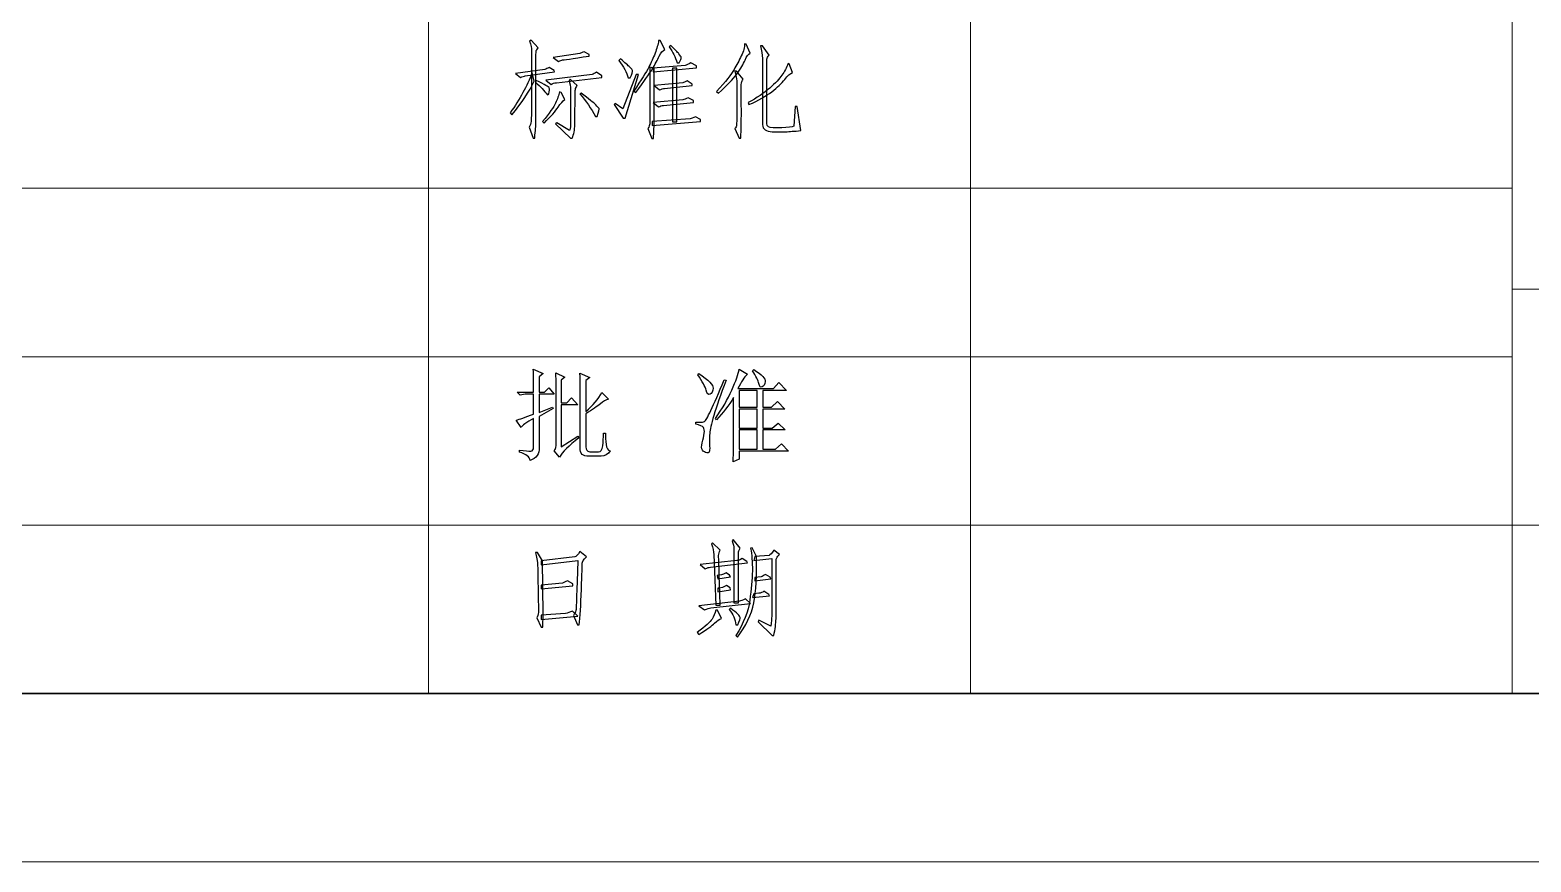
# Model space of a CAD drawing. Header units: millimetres. Extents: x 803 to 1266, y 444 to 714.
# Drawn here: x 845.01 to 885.06, y 446.8 to 468.99 of the extents above; entities that cross this region are included whole.
import ezdxf

# ---------------------------------------------------------------- set-up
doc = ezdxf.new("R2010")
doc.units = ezdxf.units.MM
doc.layers.add('layer 1', color=7, linetype='CONTINUOUS')

msp = doc.modelspace()

# ---------------------------------------------------------------- linework, layer by layer
at = {"layer": 'layer 1', "color": 1, "lineweight": 9}
for points in [[(884.562, 491.728), (884.562, 491.728), (884.562, 451.293), (884.562, 451.293)], [(855.645, 469.264), (855.645, 469.264), (855.645, 451.293), (855.645, 451.293)], [(870.103, 469.264), (870.103, 469.264), (870.103, 451.293), (870.103, 451.293)], [(855.645, 468.36), (855.645, 468.36), (855.645, 468.36), (855.645, 468.36)], [(884.562, 464.771), (884.562, 464.771), (826.729, 464.771), (826.729, 464.771)], [(884.562, 464.771), (884.562, 464.771), (884.562, 464.771), (884.562, 464.771)], [(942.394, 462.075), (942.394, 462.075), (884.562, 462.075), (884.562, 462.075)], [(884.562, 460.278), (884.562, 460.278), (826.729, 460.278), (826.729, 460.278)], [(884.562, 460.278), (884.562, 460.278), (884.562, 460.278), (884.562, 460.278)], [(942.394, 455.785), (942.394, 455.785), (826.729, 455.785), (826.729, 455.785)], [(802.632, 446.8), (802.632, 446.8), (1005.046, 446.8), (1005.046, 446.8)]]:
    msp.add_open_spline(points, degree=3, dxfattribs=at)
at = {"layer": 'layer 1', "color": 32, "lineweight": -3}
for points, knots in [([(858.383, 466.549), (858.39, 466.599), (858.393, 466.918), (858.393, 467.508), (858.393, 467.508), (858.393, 468.098), (858.393, 468.415), (858.393, 468.461), (858.393, 468.461), (858.393, 468.506), (858.376, 468.585), (858.341, 468.698), (858.341, 468.698), (858.341, 468.698), (858.383, 468.718), (858.383, 468.718), (858.383, 468.718), (858.383, 468.718), (858.573, 468.518), (858.573, 468.518), (858.573, 468.518), (858.537, 468.483), (858.518, 468.45), (858.515, 468.418), (858.515, 468.418), (858.511, 468.387), (858.509, 468.064), (858.509, 467.45), (858.509, 467.45), (858.509, 466.835), (858.509, 466.512), (858.509, 466.481), (858.509, 466.481), (858.509, 466.45), (858.499, 466.325), (858.478, 466.107), (858.478, 466.107), (858.478, 466.107), (858.436, 466.107), (858.436, 466.107), (858.436, 466.107), (858.436, 466.107), (858.33, 466.402), (858.33, 466.402), (858.33, 466.402), (858.358, 466.451), (858.376, 466.5), (858.383, 466.549)], [0, 0, 0, 0, 0.083333, 0.083333, 0.083333, 0.083333, 0.166667, 0.166667, 0.166667, 0.166667, 0.25, 0.25, 0.25, 0.25, 0.333333, 0.333333, 0.333333, 0.333333, 0.416667, 0.416667, 0.416667, 0.416667, 0.5, 0.5, 0.5, 0.5, 0.583333, 0.583333, 0.583333, 0.583333, 0.666667, 0.666667, 0.666667, 0.666667, 0.75, 0.75, 0.75, 0.75, 0.833333, 0.833333, 0.833333, 0.833333, 0.916667, 0.916667, 0.916667, 0.916667, 1, 1, 1, 1]), ([(861.8, 468.292), (861.754, 468.197), (861.693, 468.083), (861.616, 467.95), (861.616, 467.95), (861.538, 467.817), (861.391, 467.61), (861.174, 467.329), (861.174, 467.329), (861.174, 467.329), (861.12, 467.36), (861.12, 467.36), (861.12, 467.36), (861.324, 467.662), (861.457, 467.874), (861.521, 467.997), (861.521, 467.997), (861.584, 468.12), (861.64, 468.245), (861.689, 468.371), (861.689, 468.371), (861.738, 468.497), (861.77, 468.61), (861.784, 468.708), (861.784, 468.708), (861.784, 468.708), (861.826, 468.708), (861.826, 468.708), (861.826, 468.708), (861.826, 468.708), (861.953, 468.476), (861.953, 468.476), (861.953, 468.476), (861.896, 468.448), (861.846, 468.387), (861.8, 468.292)], [0, 0, 0, 0, 0.111111, 0.111111, 0.111111, 0.111111, 0.222222, 0.222222, 0.222222, 0.222222, 0.333333, 0.333333, 0.333333, 0.333333, 0.444444, 0.444444, 0.444444, 0.444444, 0.555556, 0.555556, 0.555556, 0.555556, 0.666667, 0.666667, 0.666667, 0.666667, 0.777778, 0.777778, 0.777778, 0.777778, 0.888889, 0.888889, 0.888889, 0.888889, 1, 1, 1, 1]), ([(862.326, 468.355), (862.365, 468.31), (862.386, 468.276), (862.39, 468.255), (862.39, 468.255), (862.393, 468.234), (862.374, 468.189), (862.332, 468.118), (862.332, 468.118), (862.332, 468.118), (862.279, 468.118), (862.279, 468.118), (862.279, 468.118), (862.23, 468.266), (862.16, 468.406), (862.068, 468.54), (862.068, 468.54), (862.068, 468.54), (862.111, 468.582), (862.111, 468.582), (862.111, 468.582), (862.216, 468.476), (862.288, 468.401), (862.326, 468.355)], [0, 0, 0, 0, 0.166667, 0.166667, 0.166667, 0.166667, 0.333333, 0.333333, 0.333333, 0.333333, 0.5, 0.5, 0.5, 0.5, 0.666667, 0.666667, 0.666667, 0.666667, 0.833333, 0.833333, 0.833333, 0.833333, 1, 1, 1, 1]), ([(864.09, 468.187), (864.048, 468.085), (863.974, 467.962), (863.869, 467.818), (863.869, 467.818), (863.764, 467.674), (863.602, 467.504), (863.385, 467.308), (863.385, 467.308), (863.385, 467.308), (863.332, 467.35), (863.332, 467.35), (863.332, 467.35), (863.571, 467.616), (863.725, 467.811), (863.796, 467.934), (863.796, 467.934), (863.866, 468.057), (863.93, 468.18), (863.99, 468.303), (863.99, 468.303), (864.05, 468.425), (864.079, 468.532), (864.079, 468.624), (864.079, 468.624), (864.079, 468.624), (864.122, 468.613), (864.122, 468.613), (864.122, 468.613), (864.122, 468.613), (864.227, 468.371), (864.227, 468.371), (864.227, 468.371), (864.178, 468.35), (864.132, 468.288), (864.09, 468.187)], [0, 0, 0, 0, 0.111111, 0.111111, 0.111111, 0.111111, 0.222222, 0.222222, 0.222222, 0.222222, 0.333333, 0.333333, 0.333333, 0.333333, 0.444444, 0.444444, 0.444444, 0.444444, 0.555556, 0.555556, 0.555556, 0.555556, 0.666667, 0.666667, 0.666667, 0.666667, 0.777778, 0.777778, 0.777778, 0.777778, 0.888889, 0.888889, 0.888889, 0.888889, 1, 1, 1, 1]), ([(865.396, 466.423), (865.396, 466.423), (865.427, 466.95), (865.427, 466.95), (865.427, 466.95), (865.427, 466.95), (865.48, 466.95), (865.48, 466.95), (865.48, 466.95), (865.48, 466.95), (865.575, 466.307), (865.575, 466.307), (865.575, 466.307), (865.407, 466.293), (865.273, 466.283), (865.175, 466.276), (865.175, 466.276), (865.175, 466.276), (864.817, 466.276), (864.817, 466.276), (864.817, 466.276), (864.655, 466.283), (864.567, 466.346), (864.553, 466.465), (864.553, 466.465), (864.553, 466.465), (864.553, 468.234), (864.553, 468.234), (864.553, 468.234), (864.553, 468.332), (864.536, 468.445), (864.501, 468.571), (864.501, 468.571), (864.501, 468.571), (864.553, 468.571), (864.553, 468.571), (864.553, 468.571), (864.553, 468.571), (864.733, 468.319), (864.733, 468.319), (864.733, 468.319), (864.697, 468.284), (864.678, 468.248), (864.675, 468.213), (864.675, 468.213), (864.671, 468.178), (864.669, 467.606), (864.669, 466.497), (864.669, 466.497), (864.669, 466.419), (864.726, 466.381), (864.838, 466.381), (864.838, 466.381), (864.838, 466.381), (865.07, 466.381), (865.07, 466.381), (865.07, 466.381), (865.231, 466.388), (865.34, 466.402), (865.396, 466.423)], [0, 0, 0, 0, 0.066667, 0.066667, 0.066667, 0.066667, 0.133333, 0.133333, 0.133333, 0.133333, 0.2, 0.2, 0.2, 0.2, 0.266667, 0.266667, 0.266667, 0.266667, 0.333333, 0.333333, 0.333333, 0.333333, 0.4, 0.4, 0.4, 0.4, 0.466667, 0.466667, 0.466667, 0.466667, 0.533333, 0.533333, 0.533333, 0.533333, 0.6, 0.6, 0.6, 0.6, 0.666667, 0.666667, 0.666667, 0.666667, 0.733333, 0.733333, 0.733333, 0.733333, 0.8, 0.8, 0.8, 0.8, 0.866667, 0.866667, 0.866667, 0.866667, 0.933333, 0.933333, 0.933333, 0.933333, 1, 1, 1, 1]), ([(859.931, 468.34), (859.931, 468.34), (859.931, 468.297), (859.931, 468.297), (859.931, 468.297), (859.468, 468.227), (859.229, 468.192), (859.215, 468.192), (859.215, 468.192), (859.201, 468.192), (859.166, 468.178), (859.11, 468.15), (859.11, 468.15), (859.11, 468.15), (858.972, 468.255), (858.972, 468.255), (858.972, 468.255), (858.972, 468.255), (859.678, 468.361), (859.678, 468.361), (859.678, 468.361), (859.706, 468.375), (859.745, 468.392), (859.794, 468.413), (859.794, 468.413), (859.794, 468.413), (859.931, 468.34), (859.931, 468.34)], [0, 0, 0, 0, 0.142857, 0.142857, 0.142857, 0.142857, 0.285714, 0.285714, 0.285714, 0.285714, 0.428571, 0.428571, 0.428571, 0.428571, 0.571429, 0.571429, 0.571429, 0.571429, 0.714286, 0.714286, 0.714286, 0.714286, 0.857143, 0.857143, 0.857143, 0.857143, 1, 1, 1, 1]), ([(860.973, 467.718), (860.931, 467.858), (860.847, 468.013), (860.721, 468.182), (860.721, 468.182), (860.721, 468.182), (860.763, 468.224), (860.763, 468.224), (860.763, 468.224), (860.889, 468.118), (860.973, 468.044), (861.015, 468.003), (861.015, 468.003), (861.058, 467.96), (861.082, 467.929), (861.089, 467.908), (861.089, 467.908), (861.096, 467.887), (861.075, 467.823), (861.026, 467.718), (861.026, 467.718), (861.026, 467.718), (860.973, 467.718), (860.973, 467.718)], [0, 0, 0, 0, 0.166667, 0.166667, 0.166667, 0.166667, 0.333333, 0.333333, 0.333333, 0.333333, 0.5, 0.5, 0.5, 0.5, 0.666667, 0.666667, 0.666667, 0.666667, 0.833333, 0.833333, 0.833333, 0.833333, 1, 1, 1, 1]), ([(857.867, 466.729), (857.867, 466.729), (857.825, 466.781), (857.825, 466.781), (857.825, 466.781), (858.078, 467.146), (858.274, 467.5), (858.414, 467.845), (858.414, 467.845), (858.414, 467.845), (858.467, 467.624), (858.467, 467.624), (858.467, 467.624), (858.334, 467.35), (858.134, 467.051), (857.867, 466.729)], [0, 0, 0, 0, 0.25, 0.25, 0.25, 0.25, 0.5, 0.5, 0.5, 0.5, 0.75, 0.75, 0.75, 0.75, 1, 1, 1, 1]), ([(858.225, 467.771), (858.197, 467.764), (858.155, 467.75), (858.099, 467.729), (858.099, 467.729), (858.099, 467.729), (857.962, 467.834), (857.962, 467.834), (857.962, 467.834), (857.962, 467.834), (858.751, 467.939), (858.751, 467.939), (858.751, 467.939), (858.78, 467.953), (858.818, 467.971), (858.867, 467.992), (858.867, 467.992), (858.867, 467.992), (858.994, 467.908), (858.994, 467.908), (858.994, 467.908), (858.994, 467.908), (859.004, 467.876), (859.004, 467.876), (859.004, 467.876), (859.004, 467.876), (858.225, 467.771), (858.225, 467.771)], [0, 0, 0, 0, 0.142857, 0.142857, 0.142857, 0.142857, 0.285714, 0.285714, 0.285714, 0.285714, 0.428571, 0.428571, 0.428571, 0.428571, 0.571429, 0.571429, 0.571429, 0.571429, 0.714286, 0.714286, 0.714286, 0.714286, 0.857143, 0.857143, 0.857143, 0.857143, 1, 1, 1, 1]), ([(860.015, 467.802), (860.043, 467.817), (860.082, 467.837), (860.131, 467.866), (860.131, 467.866), (860.131, 467.866), (860.268, 467.771), (860.268, 467.771), (860.268, 467.771), (860.268, 467.771), (860.268, 467.729), (860.268, 467.729), (860.268, 467.729), (860.268, 467.729), (859.057, 467.581), (859.057, 467.581), (859.057, 467.581), (858.994, 467.581), (858.948, 467.567), (858.92, 467.539), (858.92, 467.539), (858.92, 467.539), (858.773, 467.655), (858.773, 467.655), (858.773, 467.655), (858.773, 467.655), (860.015, 467.802), (860.015, 467.802)], [0, 0, 0, 0, 0.142857, 0.142857, 0.142857, 0.142857, 0.285714, 0.285714, 0.285714, 0.285714, 0.428571, 0.428571, 0.428571, 0.428571, 0.571429, 0.571429, 0.571429, 0.571429, 0.714286, 0.714286, 0.714286, 0.714286, 0.857143, 0.857143, 0.857143, 0.857143, 1, 1, 1, 1]), ([(860.826, 466.886), (860.826, 466.886), (861.184, 467.802), (861.184, 467.802), (861.184, 467.802), (861.184, 467.802), (861.247, 467.802), (861.247, 467.802), (861.247, 467.802), (861.247, 467.802), (860.889, 466.644), (860.889, 466.644), (860.889, 466.644), (860.889, 466.644), (860.837, 466.644), (860.837, 466.644), (860.837, 466.644), (860.837, 466.644), (860.594, 467.002), (860.594, 467.002), (860.594, 467.002), (860.594, 467.002), (860.626, 467.034), (860.626, 467.034), (860.626, 467.034), (860.626, 467.034), (860.826, 466.886), (860.826, 466.886)], [0, 0, 0, 0, 0.142857, 0.142857, 0.142857, 0.142857, 0.285714, 0.285714, 0.285714, 0.285714, 0.428571, 0.428571, 0.428571, 0.428571, 0.571429, 0.571429, 0.571429, 0.571429, 0.714286, 0.714286, 0.714286, 0.714286, 0.857143, 0.857143, 0.857143, 0.857143, 1, 1, 1, 1]), ([(861.552, 468.003), (861.552, 468.003), (861.668, 467.971), (861.668, 467.971), (861.668, 467.971), (861.668, 467.971), (861.668, 466.476), (861.668, 466.476), (861.668, 466.476), (861.668, 466.476), (861.647, 466.096), (861.647, 466.096), (861.647, 466.096), (861.647, 466.096), (861.605, 466.096), (861.605, 466.096), (861.605, 466.096), (861.605, 466.096), (861.5, 466.36), (861.5, 466.36), (861.5, 466.36), (861.528, 466.416), (861.544, 466.458), (861.547, 466.486), (861.547, 466.486), (861.55, 466.514), (861.552, 467.02), (861.552, 468.003)], [0, 0, 0, 0, 0.142857, 0.142857, 0.142857, 0.142857, 0.285714, 0.285714, 0.285714, 0.285714, 0.428571, 0.428571, 0.428571, 0.428571, 0.571429, 0.571429, 0.571429, 0.571429, 0.714286, 0.714286, 0.714286, 0.714286, 0.857143, 0.857143, 0.857143, 0.857143, 1, 1, 1, 1]), ([(861.637, 467.971), (861.637, 467.971), (862.489, 468.044), (862.489, 468.044), (862.489, 468.044), (862.524, 468.052), (862.578, 468.076), (862.648, 468.118), (862.648, 468.118), (862.648, 468.118), (862.795, 468.034), (862.795, 468.034), (862.795, 468.034), (862.795, 468.034), (862.795, 467.982), (862.795, 467.982), (862.795, 467.982), (862.795, 467.982), (861.637, 467.876), (861.637, 467.876), (861.637, 467.876), (861.637, 467.876), (861.637, 467.971), (861.637, 467.971)], [0, 0, 0, 0, 0.166667, 0.166667, 0.166667, 0.166667, 0.333333, 0.333333, 0.333333, 0.333333, 0.5, 0.5, 0.5, 0.5, 0.666667, 0.666667, 0.666667, 0.666667, 0.833333, 0.833333, 0.833333, 0.833333, 1, 1, 1, 1]), ([(862.152, 466.539), (862.152, 466.539), (862.152, 467.971), (862.152, 467.971), (862.152, 467.971), (862.152, 467.971), (862.268, 467.971), (862.268, 467.971), (862.268, 467.971), (862.268, 467.971), (862.268, 466.539), (862.268, 466.539), (862.268, 466.539), (862.268, 466.539), (862.152, 466.539), (862.152, 466.539)], [0, 0, 0, 0, 0.25, 0.25, 0.25, 0.25, 0.5, 0.5, 0.5, 0.5, 0.75, 0.75, 0.75, 0.75, 1, 1, 1, 1]), ([(863.995, 467.592), (863.988, 467.564), (863.986, 467.364), (863.99, 466.992), (863.99, 466.992), (863.994, 466.62), (863.988, 466.325), (863.974, 466.107), (863.974, 466.107), (863.974, 466.107), (863.932, 466.107), (863.932, 466.107), (863.932, 466.107), (863.932, 466.107), (863.816, 466.36), (863.816, 466.36), (863.816, 466.36), (863.844, 466.395), (863.86, 466.427), (863.864, 466.454), (863.864, 466.454), (863.867, 466.483), (863.869, 466.677), (863.869, 467.039), (863.869, 467.039), (863.869, 467.401), (863.869, 467.602), (863.869, 467.645), (863.869, 467.645), (863.869, 467.687), (863.852, 467.771), (863.816, 467.897), (863.816, 467.897), (863.816, 467.897), (863.858, 467.897), (863.858, 467.897), (863.858, 467.897), (863.858, 467.897), (864.038, 467.676), (864.038, 467.676), (864.038, 467.676), (864.017, 467.648), (864.003, 467.62), (863.995, 467.592)], [0, 0, 0, 0, 0.090909, 0.090909, 0.090909, 0.090909, 0.181818, 0.181818, 0.181818, 0.181818, 0.272727, 0.272727, 0.272727, 0.272727, 0.363636, 0.363636, 0.363636, 0.363636, 0.454545, 0.454545, 0.454545, 0.454545, 0.545455, 0.545455, 0.545455, 0.545455, 0.636364, 0.636364, 0.636364, 0.636364, 0.727273, 0.727273, 0.727273, 0.727273, 0.818182, 0.818182, 0.818182, 0.818182, 0.909091, 0.909091, 0.909091, 0.909091, 1, 1, 1, 1]), ([(864.801, 467.345), (864.65, 467.229), (864.448, 467.114), (864.195, 467.002), (864.195, 467.002), (864.195, 467.002), (864.174, 467.055), (864.174, 467.055), (864.174, 467.055), (864.406, 467.181), (864.597, 467.311), (864.748, 467.444), (864.748, 467.444), (864.899, 467.578), (865.008, 467.692), (865.075, 467.787), (865.075, 467.787), (865.142, 467.881), (865.196, 467.985), (865.238, 468.098), (865.238, 468.098), (865.238, 468.098), (865.27, 468.087), (865.27, 468.087), (865.27, 468.087), (865.27, 468.087), (865.354, 467.855), (865.354, 467.855), (865.354, 467.855), (865.297, 467.834), (865.229, 467.773), (865.148, 467.671), (865.148, 467.671), (865.068, 467.569), (864.952, 467.46), (864.801, 467.345)], [0, 0, 0, 0, 0.111111, 0.111111, 0.111111, 0.111111, 0.222222, 0.222222, 0.222222, 0.222222, 0.333333, 0.333333, 0.333333, 0.333333, 0.444444, 0.444444, 0.444444, 0.444444, 0.555556, 0.555556, 0.555556, 0.555556, 0.666667, 0.666667, 0.666667, 0.666667, 0.777778, 0.777778, 0.777778, 0.777778, 0.888889, 0.888889, 0.888889, 0.888889, 1, 1, 1, 1]), ([(858.857, 467.287), (858.857, 467.287), (858.815, 467.265), (858.815, 467.265), (858.815, 467.265), (858.738, 467.371), (858.632, 467.483), (858.499, 467.602), (858.499, 467.602), (858.499, 467.602), (858.52, 467.645), (858.52, 467.645), (858.52, 467.645), (858.744, 467.539), (858.86, 467.473), (858.867, 467.444), (858.867, 467.444), (858.874, 467.416), (858.871, 467.364), (858.857, 467.287)], [0, 0, 0, 0, 0.2, 0.2, 0.2, 0.2, 0.4, 0.4, 0.4, 0.4, 0.6, 0.6, 0.6, 0.6, 0.8, 0.8, 0.8, 0.8, 1, 1, 1, 1]), ([(859.394, 467.645), (859.394, 467.645), (859.425, 467.676), (859.425, 467.676), (859.425, 467.676), (859.425, 467.676), (859.615, 467.508), (859.615, 467.508), (859.615, 467.508), (859.587, 467.473), (859.569, 467.438), (859.562, 467.402), (859.562, 467.402), (859.555, 467.367), (859.552, 467.055), (859.552, 466.465), (859.552, 466.465), (859.545, 466.325), (859.52, 466.206), (859.478, 466.107), (859.478, 466.107), (859.478, 466.107), (859.436, 466.107), (859.436, 466.107), (859.436, 466.107), (859.436, 466.107), (859.036, 466.486), (859.036, 466.486), (859.036, 466.486), (859.036, 466.486), (859.067, 466.518), (859.067, 466.518), (859.067, 466.518), (859.067, 466.518), (859.404, 466.307), (859.404, 466.307), (859.404, 466.307), (859.418, 466.335), (859.429, 466.384), (859.436, 466.454), (859.436, 466.454), (859.436, 466.454), (859.436, 467.381), (859.436, 467.381), (859.436, 467.381), (859.429, 467.486), (859.415, 467.575), (859.394, 467.645)], [0, 0, 0, 0, 0.083333, 0.083333, 0.083333, 0.083333, 0.166667, 0.166667, 0.166667, 0.166667, 0.25, 0.25, 0.25, 0.25, 0.333333, 0.333333, 0.333333, 0.333333, 0.416667, 0.416667, 0.416667, 0.416667, 0.5, 0.5, 0.5, 0.5, 0.583333, 0.583333, 0.583333, 0.583333, 0.666667, 0.666667, 0.666667, 0.666667, 0.75, 0.75, 0.75, 0.75, 0.833333, 0.833333, 0.833333, 0.833333, 0.916667, 0.916667, 0.916667, 0.916667, 1, 1, 1, 1]), ([(862.542, 467.634), (862.542, 467.634), (862.679, 467.55), (862.679, 467.55), (862.679, 467.55), (862.679, 467.55), (862.679, 467.508), (862.679, 467.508), (862.679, 467.508), (862.679, 467.508), (861.942, 467.434), (861.942, 467.434), (861.942, 467.434), (861.907, 467.427), (861.861, 467.413), (861.805, 467.392), (861.805, 467.392), (861.805, 467.392), (861.668, 467.508), (861.668, 467.508), (861.668, 467.508), (861.668, 467.508), (862.427, 467.581), (862.427, 467.581), (862.427, 467.581), (862.454, 467.588), (862.493, 467.606), (862.542, 467.634)], [0, 0, 0, 0, 0.142857, 0.142857, 0.142857, 0.142857, 0.285714, 0.285714, 0.285714, 0.285714, 0.428571, 0.428571, 0.428571, 0.428571, 0.571429, 0.571429, 0.571429, 0.571429, 0.714286, 0.714286, 0.714286, 0.714286, 0.857143, 0.857143, 0.857143, 0.857143, 1, 1, 1, 1]), ([(858.73, 466.508), (858.73, 466.508), (858.688, 466.549), (858.688, 466.549), (858.688, 466.549), (858.871, 466.774), (858.986, 466.939), (859.036, 467.044), (859.036, 467.044), (859.085, 467.15), (859.12, 467.248), (859.141, 467.339), (859.141, 467.339), (859.141, 467.339), (859.183, 467.329), (859.183, 467.329), (859.183, 467.329), (859.183, 467.329), (859.278, 467.139), (859.278, 467.139), (859.278, 467.139), (859.229, 467.104), (859.171, 467.035), (859.104, 466.934), (859.104, 466.934), (859.038, 466.832), (858.913, 466.69), (858.73, 466.508)], [0, 0, 0, 0, 0.142857, 0.142857, 0.142857, 0.142857, 0.285714, 0.285714, 0.285714, 0.285714, 0.428571, 0.428571, 0.428571, 0.428571, 0.571429, 0.571429, 0.571429, 0.571429, 0.714286, 0.714286, 0.714286, 0.714286, 0.857143, 0.857143, 0.857143, 0.857143, 1, 1, 1, 1]), ([(860.105, 466.997), (860.157, 466.944), (860.187, 466.911), (860.194, 466.897), (860.194, 466.897), (860.201, 466.883), (860.184, 466.813), (860.142, 466.686), (860.142, 466.686), (860.142, 466.686), (860.099, 466.686), (860.099, 466.686), (860.099, 466.686), (859.987, 466.897), (859.847, 467.097), (859.678, 467.287), (859.678, 467.287), (859.678, 467.287), (859.72, 467.308), (859.72, 467.308), (859.72, 467.308), (859.924, 467.153), (860.052, 467.05), (860.105, 466.997)], [0, 0, 0, 0, 0.166667, 0.166667, 0.166667, 0.166667, 0.333333, 0.333333, 0.333333, 0.333333, 0.5, 0.5, 0.5, 0.5, 0.666667, 0.666667, 0.666667, 0.666667, 0.833333, 0.833333, 0.833333, 0.833333, 1, 1, 1, 1]), ([(861.784, 466.939), (861.784, 466.939), (861.637, 467.055), (861.637, 467.055), (861.637, 467.055), (861.637, 467.055), (862.427, 467.128), (862.427, 467.128), (862.427, 467.128), (862.462, 467.136), (862.511, 467.153), (862.574, 467.181), (862.574, 467.181), (862.574, 467.181), (862.711, 467.107), (862.711, 467.107), (862.711, 467.107), (862.711, 467.107), (862.711, 467.055), (862.711, 467.055), (862.711, 467.055), (862.711, 467.055), (861.91, 466.981), (861.91, 466.981), (861.91, 466.981), (861.869, 466.974), (861.826, 466.96), (861.784, 466.939)], [0, 0, 0, 0, 0.142857, 0.142857, 0.142857, 0.142857, 0.285714, 0.285714, 0.285714, 0.285714, 0.428571, 0.428571, 0.428571, 0.428571, 0.571429, 0.571429, 0.571429, 0.571429, 0.714286, 0.714286, 0.714286, 0.714286, 0.857143, 0.857143, 0.857143, 0.857143, 1, 1, 1, 1]), ([(862.764, 466.676), (862.764, 466.676), (862.9, 466.602), (862.9, 466.602), (862.9, 466.602), (862.9, 466.602), (862.9, 466.549), (862.9, 466.549), (862.9, 466.549), (862.9, 466.549), (861.616, 466.444), (861.616, 466.444), (861.616, 466.444), (861.616, 466.444), (861.616, 466.549), (861.616, 466.549), (861.616, 466.549), (861.616, 466.549), (862.626, 466.623), (862.626, 466.623), (862.626, 466.623), (862.655, 466.63), (862.7, 466.648), (862.764, 466.676)], [0, 0, 0, 0, 0.166667, 0.166667, 0.166667, 0.166667, 0.333333, 0.333333, 0.333333, 0.333333, 0.5, 0.5, 0.5, 0.5, 0.666667, 0.666667, 0.666667, 0.666667, 0.833333, 0.833333, 0.833333, 0.833333, 1, 1, 1, 1]), ([(857.987, 458.586), (857.987, 458.586), (858.113, 458.386), (858.113, 458.386), (858.113, 458.386), (858.142, 458.442), (858.254, 458.523), (858.45, 458.628), (858.45, 458.628), (858.45, 458.628), (858.45, 457.87), (858.45, 457.87), (858.45, 457.87), (858.45, 457.8), (858.424, 457.763), (858.371, 457.76), (858.371, 457.76), (858.319, 457.756), (858.219, 457.765), (858.071, 457.786), (858.071, 457.786), (858.071, 457.786), (858.071, 457.733), (858.071, 457.733), (858.071, 457.733), (858.254, 457.677), (858.349, 457.604), (858.355, 457.512), (858.355, 457.512), (858.524, 457.568), (858.605, 457.684), (858.598, 457.86), (858.598, 457.86), (858.598, 457.86), (858.598, 458.681), (858.598, 458.681), (858.598, 458.681), (858.598, 458.681), (858.967, 458.892), (858.967, 458.892), (858.967, 458.892), (858.967, 458.892), (858.956, 458.933), (858.956, 458.933), (858.956, 458.933), (858.956, 458.933), (858.598, 458.786), (858.598, 458.786), (858.598, 458.786), (858.598, 458.786), (858.598, 459.281), (858.598, 459.281), (858.598, 459.281), (858.598, 459.281), (858.998, 459.281), (858.998, 459.281), (858.998, 459.281), (858.998, 459.281), (858.851, 459.45), (858.851, 459.45), (858.851, 459.45), (858.851, 459.45), (858.735, 459.334), (858.735, 459.334), (858.735, 459.334), (858.735, 459.334), (858.598, 459.334), (858.598, 459.334), (858.598, 459.334), (858.598, 459.334), (858.598, 459.744), (858.598, 459.744), (858.598, 459.744), (858.598, 459.744), (858.703, 459.829), (858.703, 459.829), (858.703, 459.829), (858.703, 459.829), (858.44, 459.944), (858.44, 459.944), (858.44, 459.944), (858.447, 459.769), (858.45, 459.566), (858.45, 459.334), (858.45, 459.334), (858.45, 459.334), (858.008, 459.334), (858.008, 459.334), (858.008, 459.334), (858.008, 459.334), (858.092, 459.25), (858.092, 459.25), (858.092, 459.25), (858.092, 459.25), (858.219, 459.281), (858.219, 459.281), (858.219, 459.281), (858.219, 459.281), (858.45, 459.281), (858.45, 459.281), (858.45, 459.281), (858.45, 459.281), (858.45, 458.744), (858.45, 458.744), (858.45, 458.744), (858.219, 458.66), (858.064, 458.607), (857.987, 458.586)], [0, 0, 0, 0, 0.037037, 0.037037, 0.037037, 0.037037, 0.074074, 0.074074, 0.074074, 0.074074, 0.111111, 0.111111, 0.111111, 0.111111, 0.148148, 0.148148, 0.148148, 0.148148, 0.185185, 0.185185, 0.185185, 0.185185, 0.222222, 0.222222, 0.222222, 0.222222, 0.259259, 0.259259, 0.259259, 0.259259, 0.296296, 0.296296, 0.296296, 0.296296, 0.333333, 0.333333, 0.333333, 0.333333, 0.37037, 0.37037, 0.37037, 0.37037, 0.407407, 0.407407, 0.407407, 0.407407, 0.444444, 0.444444, 0.444444, 0.444444, 0.481481, 0.481481, 0.481481, 0.481481, 0.518519, 0.518519, 0.518519, 0.518519, 0.555556, 0.555556, 0.555556, 0.555556, 0.592593, 0.592593, 0.592593, 0.592593, 0.62963, 0.62963, 0.62963, 0.62963, 0.666667, 0.666667, 0.666667, 0.666667, 0.703704, 0.703704, 0.703704, 0.703704, 0.740741, 0.740741, 0.740741, 0.740741, 0.777778, 0.777778, 0.777778, 0.777778, 0.814815, 0.814815, 0.814815, 0.814815, 0.851852, 0.851852, 0.851852, 0.851852, 0.888889, 0.888889, 0.888889, 0.888889, 0.925926, 0.925926, 0.925926, 0.925926, 0.962963, 0.962963, 0.962963, 0.962963, 1, 1, 1, 1]), ([(858.998, 457.765), (858.998, 457.765), (859.135, 457.596), (859.135, 457.596), (859.135, 457.596), (859.219, 457.73), (859.391, 457.902), (859.651, 458.112), (859.651, 458.112), (859.651, 458.112), (859.63, 458.154), (859.63, 458.154), (859.63, 458.154), (859.63, 458.154), (859.188, 457.87), (859.188, 457.87), (859.188, 457.87), (859.188, 457.87), (859.188, 458.997), (859.188, 458.997), (859.188, 458.997), (859.188, 458.997), (859.63, 458.997), (859.63, 458.997), (859.63, 458.997), (859.63, 458.997), (859.461, 459.176), (859.461, 459.176), (859.461, 459.176), (859.461, 459.176), (859.335, 459.049), (859.335, 459.049), (859.335, 459.049), (859.335, 459.049), (859.188, 459.049), (859.188, 459.049), (859.188, 459.049), (859.188, 459.049), (859.188, 459.65), (859.188, 459.65), (859.188, 459.65), (859.188, 459.65), (859.282, 459.734), (859.282, 459.734), (859.282, 459.734), (859.282, 459.734), (859.04, 459.85), (859.04, 459.85), (859.04, 459.85), (859.047, 459.717), (859.051, 459.572), (859.051, 459.418), (859.051, 459.418), (859.051, 459.418), (859.051, 457.986), (859.051, 457.986), (859.051, 457.986), (859.058, 457.881), (859.04, 457.807), (858.998, 457.765)], [0, 0, 0, 0, 0.066667, 0.066667, 0.066667, 0.066667, 0.133333, 0.133333, 0.133333, 0.133333, 0.2, 0.2, 0.2, 0.2, 0.266667, 0.266667, 0.266667, 0.266667, 0.333333, 0.333333, 0.333333, 0.333333, 0.4, 0.4, 0.4, 0.4, 0.466667, 0.466667, 0.466667, 0.466667, 0.533333, 0.533333, 0.533333, 0.533333, 0.6, 0.6, 0.6, 0.6, 0.666667, 0.666667, 0.666667, 0.666667, 0.733333, 0.733333, 0.733333, 0.733333, 0.8, 0.8, 0.8, 0.8, 0.866667, 0.866667, 0.866667, 0.866667, 0.933333, 0.933333, 0.933333, 0.933333, 1, 1, 1, 1]), ([(859.693, 457.849), (859.686, 457.688), (859.763, 457.614), (859.924, 457.628), (859.924, 457.628), (859.924, 457.628), (860.251, 457.628), (860.251, 457.628), (860.251, 457.628), (860.349, 457.621), (860.43, 457.667), (860.493, 457.765), (860.493, 457.765), (860.43, 457.786), (860.393, 457.844), (860.383, 457.939), (860.383, 457.939), (860.372, 458.034), (860.367, 458.133), (860.367, 458.239), (860.367, 458.239), (860.367, 458.239), (860.314, 458.239), (860.314, 458.239), (860.314, 458.239), (860.314, 458.119), (860.307, 458.005), (860.293, 457.897), (860.293, 457.897), (860.279, 457.788), (860.241, 457.737), (860.177, 457.744), (860.177, 457.744), (860.177, 457.744), (859.945, 457.744), (859.945, 457.744), (859.945, 457.744), (859.875, 457.751), (859.84, 457.793), (859.84, 457.87), (859.84, 457.87), (859.84, 457.87), (859.84, 458.755), (859.84, 458.755), (859.84, 458.755), (860.023, 458.867), (860.153, 458.955), (860.23, 459.018), (860.23, 459.018), (860.307, 459.081), (860.381, 459.123), (860.451, 459.144), (860.451, 459.144), (860.451, 459.144), (860.272, 459.323), (860.272, 459.323), (860.272, 459.323), (860.174, 459.148), (860.03, 458.979), (859.84, 458.818), (859.84, 458.818), (859.84, 458.818), (859.84, 459.639), (859.84, 459.639), (859.84, 459.639), (859.84, 459.639), (859.945, 459.723), (859.945, 459.723), (859.945, 459.723), (859.945, 459.723), (859.682, 459.839), (859.682, 459.839), (859.682, 459.839), (859.689, 459.713), (859.693, 459.587), (859.693, 459.46), (859.693, 459.46), (859.693, 459.46), (859.693, 457.849), (859.693, 457.849)], [0, 0, 0, 0, 0.05, 0.05, 0.05, 0.05, 0.1, 0.1, 0.1, 0.1, 0.15, 0.15, 0.15, 0.15, 0.2, 0.2, 0.2, 0.2, 0.25, 0.25, 0.25, 0.25, 0.3, 0.3, 0.3, 0.3, 0.35, 0.35, 0.35, 0.35, 0.4, 0.4, 0.4, 0.4, 0.45, 0.45, 0.45, 0.45, 0.5, 0.5, 0.5, 0.5, 0.55, 0.55, 0.55, 0.55, 0.6, 0.6, 0.6, 0.6, 0.65, 0.65, 0.65, 0.65, 0.7, 0.7, 0.7, 0.7, 0.75, 0.75, 0.75, 0.75, 0.8, 0.8, 0.8, 0.8, 0.85, 0.85, 0.85, 0.85, 0.9, 0.9, 0.9, 0.9, 0.95, 0.95, 0.95, 0.95, 1, 1, 1, 1]), ([(862.858, 459.829), (862.858, 459.829), (862.827, 459.797), (862.827, 459.797), (862.827, 459.797), (862.953, 459.615), (863.028, 459.476), (863.053, 459.381), (863.053, 459.381), (863.077, 459.287), (863.112, 459.251), (863.158, 459.276), (863.158, 459.276), (863.203, 459.301), (863.23, 459.355), (863.237, 459.439), (863.237, 459.439), (863.244, 459.523), (863.118, 459.653), (862.858, 459.829)], [0, 0, 0, 0, 0.2, 0.2, 0.2, 0.2, 0.4, 0.4, 0.4, 0.4, 0.6, 0.6, 0.6, 0.6, 0.8, 0.8, 0.8, 0.8, 1, 1, 1, 1]), ([(863.774, 457.47), (863.774, 457.47), (863.932, 457.544), (863.932, 457.544), (863.932, 457.544), (863.932, 457.544), (863.932, 457.754), (863.932, 457.754), (863.932, 457.754), (863.932, 457.754), (865.248, 457.754), (865.248, 457.754), (865.248, 457.754), (865.248, 457.754), (865.059, 457.955), (865.059, 457.955), (865.059, 457.955), (865.059, 457.955), (864.901, 457.807), (864.901, 457.807), (864.901, 457.807), (864.901, 457.807), (864.564, 457.807), (864.564, 457.807), (864.564, 457.807), (864.564, 457.807), (864.564, 458.323), (864.564, 458.323), (864.564, 458.323), (864.564, 458.323), (865.164, 458.323), (865.164, 458.323), (865.164, 458.323), (865.164, 458.323), (864.975, 458.502), (864.975, 458.502), (864.975, 458.502), (864.975, 458.502), (864.816, 458.375), (864.816, 458.375), (864.816, 458.375), (864.816, 458.375), (864.564, 458.375), (864.564, 458.375), (864.564, 458.375), (864.564, 458.375), (864.564, 458.881), (864.564, 458.881), (864.564, 458.881), (864.564, 458.881), (865.153, 458.881), (865.153, 458.881), (865.153, 458.881), (865.153, 458.881), (864.953, 459.081), (864.953, 459.081), (864.953, 459.081), (864.953, 459.081), (864.795, 458.933), (864.795, 458.933), (864.795, 458.933), (864.795, 458.933), (864.564, 458.933), (864.564, 458.933), (864.564, 458.933), (864.564, 458.933), (864.564, 459.376), (864.564, 459.376), (864.564, 459.376), (864.564, 459.376), (865.196, 459.376), (865.196, 459.376), (865.196, 459.376), (865.196, 459.376), (864.996, 459.587), (864.996, 459.587), (864.996, 459.587), (864.996, 459.587), (864.848, 459.429), (864.848, 459.429), (864.848, 459.429), (864.848, 459.429), (863.9, 459.429), (863.9, 459.429), (863.9, 459.429), (863.95, 459.52), (863.992, 459.597), (864.027, 459.66), (864.027, 459.66), (864.062, 459.723), (864.104, 459.773), (864.153, 459.808), (864.153, 459.808), (864.153, 459.808), (863.932, 459.944), (863.932, 459.944), (863.932, 459.944), (863.911, 459.818), (863.846, 459.632), (863.737, 459.386), (863.737, 459.386), (863.629, 459.141), (863.483, 458.888), (863.3, 458.628), (863.3, 458.628), (863.3, 458.628), (863.332, 458.597), (863.332, 458.597), (863.332, 458.597), (863.5, 458.779), (863.651, 458.976), (863.784, 459.186), (863.784, 459.186), (863.784, 459.186), (863.784, 457.997), (863.784, 457.997), (863.784, 457.997), (863.784, 457.926), (863.781, 457.751), (863.774, 457.47)], [0, 0, 0, 0, 0.033333, 0.033333, 0.033333, 0.033333, 0.066667, 0.066667, 0.066667, 0.066667, 0.1, 0.1, 0.1, 0.1, 0.133333, 0.133333, 0.133333, 0.133333, 0.166667, 0.166667, 0.166667, 0.166667, 0.2, 0.2, 0.2, 0.2, 0.233333, 0.233333, 0.233333, 0.233333, 0.266667, 0.266667, 0.266667, 0.266667, 0.3, 0.3, 0.3, 0.3, 0.333333, 0.333333, 0.333333, 0.333333, 0.366667, 0.366667, 0.366667, 0.366667, 0.4, 0.4, 0.4, 0.4, 0.433333, 0.433333, 0.433333, 0.433333, 0.466667, 0.466667, 0.466667, 0.466667, 0.5, 0.5, 0.5, 0.5, 0.533333, 0.533333, 0.533333, 0.533333, 0.566667, 0.566667, 0.566667, 0.566667, 0.6, 0.6, 0.6, 0.6, 0.633333, 0.633333, 0.633333, 0.633333, 0.666667, 0.666667, 0.666667, 0.666667, 0.7, 0.7, 0.7, 0.7, 0.733333, 0.733333, 0.733333, 0.733333, 0.766667, 0.766667, 0.766667, 0.766667, 0.8, 0.8, 0.8, 0.8, 0.833333, 0.833333, 0.833333, 0.833333, 0.866667, 0.866667, 0.866667, 0.866667, 0.9, 0.9, 0.9, 0.9, 0.933333, 0.933333, 0.933333, 0.933333, 0.966667, 0.966667, 0.966667, 0.966667, 1, 1, 1, 1]), ([(864.29, 459.903), (864.382, 459.755), (864.438, 459.641), (864.458, 459.56), (864.458, 459.56), (864.479, 459.479), (864.51, 459.45), (864.548, 459.471), (864.548, 459.471), (864.587, 459.492), (864.613, 459.539), (864.627, 459.613), (864.627, 459.613), (864.641, 459.686), (864.539, 459.794), (864.322, 459.934), (864.322, 459.934), (864.322, 459.934), (864.29, 459.903), (864.29, 459.903)], [0, 0, 0, 0, 0.2, 0.2, 0.2, 0.2, 0.4, 0.4, 0.4, 0.4, 0.6, 0.6, 0.6, 0.6, 0.8, 0.8, 0.8, 0.8, 1, 1, 1, 1]), ([(862.774, 458.534), (862.774, 458.534), (862.774, 458.481), (862.774, 458.481), (862.774, 458.481), (862.886, 458.453), (862.955, 458.423), (862.979, 458.391), (862.979, 458.391), (863.004, 458.36), (863.011, 458.307), (863, 458.234), (863, 458.234), (862.99, 458.16), (862.972, 458.075), (862.947, 457.981), (862.947, 457.981), (862.923, 457.886), (862.924, 457.821), (862.953, 457.786), (862.953, 457.786), (862.981, 457.751), (863.021, 457.726), (863.074, 457.712), (863.074, 457.712), (863.127, 457.698), (863.151, 457.742), (863.147, 457.844), (863.147, 457.844), (863.144, 457.946), (863.144, 458.077), (863.147, 458.239), (863.147, 458.239), (863.151, 458.4), (863.296, 458.871), (863.584, 459.65), (863.584, 459.65), (863.584, 459.65), (863.532, 459.66), (863.532, 459.66), (863.532, 459.66), (863.237, 458.944), (863.062, 458.574), (863.005, 458.549), (863.005, 458.549), (862.949, 458.525), (862.872, 458.52), (862.774, 458.534)], [0, 0, 0, 0, 0.083333, 0.083333, 0.083333, 0.083333, 0.166667, 0.166667, 0.166667, 0.166667, 0.25, 0.25, 0.25, 0.25, 0.333333, 0.333333, 0.333333, 0.333333, 0.416667, 0.416667, 0.416667, 0.416667, 0.5, 0.5, 0.5, 0.5, 0.583333, 0.583333, 0.583333, 0.583333, 0.666667, 0.666667, 0.666667, 0.666667, 0.75, 0.75, 0.75, 0.75, 0.833333, 0.833333, 0.833333, 0.833333, 0.916667, 0.916667, 0.916667, 0.916667, 1, 1, 1, 1]), ([(864.417, 459.376), (864.417, 459.376), (864.417, 458.933), (864.417, 458.933), (864.417, 458.933), (864.417, 458.933), (863.932, 458.933), (863.932, 458.933), (863.932, 458.933), (863.932, 458.933), (863.932, 459.376), (863.932, 459.376), (863.932, 459.376), (863.932, 459.376), (864.417, 459.376), (864.417, 459.376)], [0, 0, 0, 0, 0.25, 0.25, 0.25, 0.25, 0.5, 0.5, 0.5, 0.5, 0.75, 0.75, 0.75, 0.75, 1, 1, 1, 1]), ([(863.932, 458.881), (863.932, 458.881), (864.417, 458.881), (864.417, 458.881), (864.417, 458.881), (864.417, 458.881), (864.417, 458.375), (864.417, 458.375), (864.417, 458.375), (864.417, 458.375), (863.932, 458.375), (863.932, 458.375), (863.932, 458.375), (863.932, 458.375), (863.932, 458.881), (863.932, 458.881)], [0, 0, 0, 0, 0.25, 0.25, 0.25, 0.25, 0.5, 0.5, 0.5, 0.5, 0.75, 0.75, 0.75, 0.75, 1, 1, 1, 1]), ([(863.932, 458.323), (863.932, 458.323), (864.417, 458.323), (864.417, 458.323), (864.417, 458.323), (864.417, 458.323), (864.417, 457.807), (864.417, 457.807), (864.417, 457.807), (864.417, 457.807), (863.932, 457.807), (863.932, 457.807), (863.932, 457.807), (863.932, 457.807), (863.932, 458.323), (863.932, 458.323)], [0, 0, 0, 0, 0.25, 0.25, 0.25, 0.25, 0.5, 0.5, 0.5, 0.5, 0.75, 0.75, 0.75, 0.75, 1, 1, 1, 1]), ([(863.795, 453.713), (863.795, 453.713), (863.795, 455.167), (863.795, 455.167), (863.795, 455.167), (863.795, 455.209), (863.778, 455.276), (863.743, 455.367), (863.743, 455.367), (863.743, 455.367), (863.774, 455.398), (863.774, 455.398), (863.774, 455.398), (863.774, 455.398), (863.964, 455.167), (863.964, 455.167), (863.964, 455.167), (863.929, 455.117), (863.911, 455.078), (863.911, 455.046), (863.911, 455.046), (863.911, 455.014), (863.911, 454.57), (863.911, 453.713), (863.911, 453.713), (863.911, 453.713), (863.795, 453.713), (863.795, 453.713)], [0, 0, 0, 0, 0.142857, 0.142857, 0.142857, 0.142857, 0.285714, 0.285714, 0.285714, 0.285714, 0.428571, 0.428571, 0.428571, 0.428571, 0.571429, 0.571429, 0.571429, 0.571429, 0.714286, 0.714286, 0.714286, 0.714286, 0.857143, 0.857143, 0.857143, 0.857143, 1, 1, 1, 1]), ([(858.682, 454.83), (858.682, 454.83), (858.703, 453.419), (858.703, 453.419), (858.703, 453.419), (858.703, 453.419), (858.692, 453.061), (858.692, 453.061), (858.692, 453.061), (858.692, 453.061), (858.651, 453.061), (858.651, 453.061), (858.651, 453.061), (858.651, 453.061), (858.535, 453.314), (858.535, 453.314), (858.535, 453.314), (858.57, 453.398), (858.586, 453.452), (858.582, 453.477), (858.582, 453.477), (858.578, 453.501), (858.573, 453.715), (858.566, 454.119), (858.566, 454.119), (858.559, 454.523), (858.556, 454.733), (858.556, 454.751), (858.556, 454.751), (858.556, 454.768), (858.538, 454.869), (858.503, 455.051), (858.503, 455.051), (858.503, 455.051), (858.556, 455.051), (858.556, 455.051), (858.556, 455.051), (858.556, 455.051), (858.682, 454.83), (858.682, 454.83)], [0, 0, 0, 0, 0.1, 0.1, 0.1, 0.1, 0.2, 0.2, 0.2, 0.2, 0.3, 0.3, 0.3, 0.3, 0.4, 0.4, 0.4, 0.4, 0.5, 0.5, 0.5, 0.5, 0.6, 0.6, 0.6, 0.6, 0.7, 0.7, 0.7, 0.7, 0.8, 0.8, 0.8, 0.8, 0.9, 0.9, 0.9, 0.9, 1, 1, 1, 1]), ([(859.546, 454.935), (859.581, 454.942), (859.626, 454.991), (859.682, 455.082), (859.682, 455.082), (859.682, 455.082), (859.861, 454.935), (859.861, 454.935), (859.861, 454.935), (859.784, 454.865), (859.746, 454.809), (859.746, 454.767), (859.746, 454.767), (859.746, 454.724), (859.738, 454.491), (859.724, 454.067), (859.724, 454.067), (859.711, 453.642), (859.689, 453.328), (859.662, 453.124), (859.662, 453.124), (859.662, 453.124), (859.619, 453.124), (859.619, 453.124), (859.619, 453.124), (859.619, 453.124), (859.514, 453.377), (859.514, 453.377), (859.514, 453.377), (859.556, 453.447), (859.579, 453.5), (859.582, 453.535), (859.582, 453.535), (859.586, 453.57), (859.602, 454.005), (859.63, 454.84), (859.63, 454.84), (859.63, 454.84), (858.651, 454.724), (858.651, 454.724), (858.651, 454.724), (858.651, 454.724), (858.651, 454.83), (858.651, 454.83), (858.651, 454.83), (858.651, 454.83), (859.546, 454.935), (859.546, 454.935)], [0, 0, 0, 0, 0.083333, 0.083333, 0.083333, 0.083333, 0.166667, 0.166667, 0.166667, 0.166667, 0.25, 0.25, 0.25, 0.25, 0.333333, 0.333333, 0.333333, 0.333333, 0.416667, 0.416667, 0.416667, 0.416667, 0.5, 0.5, 0.5, 0.5, 0.583333, 0.583333, 0.583333, 0.583333, 0.666667, 0.666667, 0.666667, 0.666667, 0.75, 0.75, 0.75, 0.75, 0.833333, 0.833333, 0.833333, 0.833333, 0.916667, 0.916667, 0.916667, 0.916667, 1, 1, 1, 1]), ([(863.427, 455.114), (863.398, 455.065), (863.385, 455.02), (863.385, 454.977), (863.385, 454.977), (863.385, 454.935), (863.398, 454.493), (863.427, 453.651), (863.427, 453.651), (863.427, 453.651), (863.311, 453.651), (863.311, 453.651), (863.311, 453.651), (863.311, 453.651), (863.258, 454.998), (863.258, 454.998), (863.258, 454.998), (863.251, 455.082), (863.23, 455.177), (863.195, 455.283), (863.195, 455.283), (863.195, 455.283), (863.226, 455.314), (863.226, 455.314), (863.226, 455.314), (863.226, 455.314), (863.427, 455.114), (863.427, 455.114)], [0, 0, 0, 0, 0.142857, 0.142857, 0.142857, 0.142857, 0.285714, 0.285714, 0.285714, 0.285714, 0.428571, 0.428571, 0.428571, 0.428571, 0.571429, 0.571429, 0.571429, 0.571429, 0.714286, 0.714286, 0.714286, 0.714286, 0.857143, 0.857143, 0.857143, 0.857143, 1, 1, 1, 1]), ([(864.216, 453.777), (864.258, 454.072), (864.281, 454.335), (864.285, 454.567), (864.285, 454.567), (864.288, 454.798), (864.272, 454.998), (864.237, 455.167), (864.237, 455.167), (864.237, 455.167), (864.28, 455.177), (864.28, 455.177), (864.28, 455.177), (864.28, 455.177), (864.395, 454.946), (864.395, 454.946), (864.395, 454.946), (864.409, 454.433), (864.385, 454.021), (864.322, 453.709), (864.322, 453.709), (864.258, 453.396), (864.115, 453.093), (863.89, 452.797), (863.89, 452.797), (863.89, 452.797), (863.848, 452.84), (863.848, 452.84), (863.848, 452.84), (864.051, 453.169), (864.174, 453.482), (864.216, 453.777)], [0, 0, 0, 0, 0.125, 0.125, 0.125, 0.125, 0.25, 0.25, 0.25, 0.25, 0.375, 0.375, 0.375, 0.375, 0.5, 0.5, 0.5, 0.5, 0.625, 0.625, 0.625, 0.625, 0.75, 0.75, 0.75, 0.75, 0.875, 0.875, 0.875, 0.875, 1, 1, 1, 1]), ([(864.438, 453.208), (864.438, 453.208), (864.458, 453.25), (864.458, 453.25), (864.458, 453.25), (864.458, 453.25), (864.775, 453.093), (864.775, 453.093), (864.775, 453.093), (864.789, 453.205), (864.797, 453.293), (864.801, 453.356), (864.801, 453.356), (864.804, 453.419), (864.806, 453.931), (864.806, 454.893), (864.806, 454.893), (864.806, 454.893), (864.322, 454.84), (864.322, 454.84), (864.322, 454.84), (864.322, 454.84), (864.353, 454.946), (864.353, 454.946), (864.353, 454.946), (864.353, 454.946), (864.732, 454.977), (864.732, 454.977), (864.732, 454.977), (864.76, 454.991), (864.802, 455.037), (864.859, 455.114), (864.859, 455.114), (864.859, 455.114), (865.006, 454.998), (865.006, 454.998), (865.006, 454.998), (864.95, 454.942), (864.922, 454.902), (864.922, 454.877), (864.922, 454.877), (864.922, 454.853), (864.922, 454.614), (864.922, 454.161), (864.922, 454.161), (864.922, 453.709), (864.92, 453.417), (864.917, 453.287), (864.917, 453.287), (864.913, 453.157), (864.894, 453.008), (864.859, 452.84), (864.859, 452.84), (864.859, 452.84), (864.816, 452.84), (864.816, 452.84), (864.816, 452.84), (864.816, 452.84), (864.438, 453.208), (864.438, 453.208)], [0, 0, 0, 0, 0.066667, 0.066667, 0.066667, 0.066667, 0.133333, 0.133333, 0.133333, 0.133333, 0.2, 0.2, 0.2, 0.2, 0.266667, 0.266667, 0.266667, 0.266667, 0.333333, 0.333333, 0.333333, 0.333333, 0.4, 0.4, 0.4, 0.4, 0.466667, 0.466667, 0.466667, 0.466667, 0.533333, 0.533333, 0.533333, 0.533333, 0.6, 0.6, 0.6, 0.6, 0.666667, 0.666667, 0.666667, 0.666667, 0.733333, 0.733333, 0.733333, 0.733333, 0.8, 0.8, 0.8, 0.8, 0.866667, 0.866667, 0.866667, 0.866667, 0.933333, 0.933333, 0.933333, 0.933333, 1, 1, 1, 1]), ([(863.164, 454.661), (863.128, 454.661), (863.083, 454.648), (863.026, 454.619), (863.026, 454.619), (863.026, 454.619), (862.889, 454.735), (862.889, 454.735), (862.889, 454.735), (862.889, 454.735), (863.869, 454.84), (863.869, 454.84), (863.869, 454.84), (863.904, 454.84), (863.953, 454.858), (864.016, 454.893), (864.016, 454.893), (864.016, 454.893), (864.142, 454.819), (864.142, 454.819), (864.142, 454.819), (864.142, 454.819), (864.153, 454.777), (864.153, 454.777), (864.153, 454.777), (864.153, 454.777), (863.164, 454.661), (863.164, 454.661)], [0, 0, 0, 0, 0.142857, 0.142857, 0.142857, 0.142857, 0.285714, 0.285714, 0.285714, 0.285714, 0.428571, 0.428571, 0.428571, 0.428571, 0.571429, 0.571429, 0.571429, 0.571429, 0.714286, 0.714286, 0.714286, 0.714286, 0.857143, 0.857143, 0.857143, 0.857143, 1, 1, 1, 1]), ([(859.356, 454.303), (859.356, 454.303), (859.493, 454.219), (859.493, 454.219), (859.493, 454.219), (859.493, 454.219), (859.493, 454.166), (859.493, 454.166), (859.493, 454.166), (859.493, 454.166), (858.651, 454.082), (858.651, 454.082), (858.651, 454.082), (858.651, 454.082), (858.651, 454.187), (858.651, 454.187), (858.651, 454.187), (858.651, 454.187), (859.219, 454.24), (859.219, 454.24), (859.219, 454.24), (859.24, 454.247), (859.286, 454.268), (859.356, 454.303)], [0, 0, 0, 0, 0.166667, 0.166667, 0.166667, 0.166667, 0.333333, 0.333333, 0.333333, 0.333333, 0.5, 0.5, 0.5, 0.5, 0.666667, 0.666667, 0.666667, 0.666667, 0.833333, 0.833333, 0.833333, 0.833333, 1, 1, 1, 1]), ([(863.584, 454.514), (863.584, 454.514), (863.679, 454.451), (863.679, 454.451), (863.679, 454.451), (863.679, 454.451), (863.7, 454.409), (863.7, 454.409), (863.7, 454.409), (863.7, 454.409), (863.363, 454.356), (863.363, 454.356), (863.363, 454.356), (863.363, 454.356), (863.342, 454.44), (863.342, 454.44), (863.342, 454.44), (863.342, 454.44), (863.458, 454.461), (863.458, 454.461), (863.458, 454.461), (863.493, 454.461), (863.536, 454.479), (863.584, 454.514)], [0, 0, 0, 0, 0.166667, 0.166667, 0.166667, 0.166667, 0.333333, 0.333333, 0.333333, 0.333333, 0.5, 0.5, 0.5, 0.5, 0.666667, 0.666667, 0.666667, 0.666667, 0.833333, 0.833333, 0.833333, 0.833333, 1, 1, 1, 1]), ([(863.7, 454.061), (863.7, 454.061), (863.363, 454.009), (863.363, 454.009), (863.363, 454.009), (863.363, 454.009), (863.363, 454.103), (863.363, 454.103), (863.363, 454.103), (863.363, 454.103), (863.447, 454.114), (863.447, 454.114), (863.447, 454.114), (863.497, 454.121), (863.546, 454.142), (863.595, 454.177), (863.595, 454.177), (863.595, 454.177), (863.69, 454.114), (863.69, 454.114), (863.69, 454.114), (863.69, 454.114), (863.7, 454.061), (863.7, 454.061)], [0, 0, 0, 0, 0.166667, 0.166667, 0.166667, 0.166667, 0.333333, 0.333333, 0.333333, 0.333333, 0.5, 0.5, 0.5, 0.5, 0.666667, 0.666667, 0.666667, 0.666667, 0.833333, 0.833333, 0.833333, 0.833333, 1, 1, 1, 1]), ([(864.764, 454.398), (864.764, 454.398), (864.775, 454.356), (864.775, 454.356), (864.775, 454.356), (864.775, 454.356), (864.353, 454.303), (864.353, 454.303), (864.353, 454.303), (864.353, 454.303), (864.353, 454.387), (864.353, 454.387), (864.353, 454.387), (864.353, 454.387), (864.522, 454.409), (864.522, 454.409), (864.522, 454.409), (864.55, 454.416), (864.588, 454.437), (864.638, 454.472), (864.638, 454.472), (864.638, 454.472), (864.764, 454.398), (864.764, 454.398)], [0, 0, 0, 0, 0.166667, 0.166667, 0.166667, 0.166667, 0.333333, 0.333333, 0.333333, 0.333333, 0.5, 0.5, 0.5, 0.5, 0.666667, 0.666667, 0.666667, 0.666667, 0.833333, 0.833333, 0.833333, 0.833333, 1, 1, 1, 1]), ([(863.174, 453.577), (863.139, 453.57), (863.083, 453.552), (863.005, 453.524), (863.005, 453.524), (863.005, 453.524), (862.858, 453.629), (862.858, 453.629), (862.858, 453.629), (862.858, 453.629), (863.943, 453.756), (863.943, 453.756), (863.943, 453.756), (863.97, 453.763), (864.023, 453.784), (864.101, 453.819), (864.101, 453.819), (864.101, 453.819), (864.237, 453.693), (864.237, 453.693), (864.237, 453.693), (864.237, 453.693), (863.174, 453.577), (863.174, 453.577)], [0, 0, 0, 0, 0.166667, 0.166667, 0.166667, 0.166667, 0.333333, 0.333333, 0.333333, 0.333333, 0.5, 0.5, 0.5, 0.5, 0.666667, 0.666667, 0.666667, 0.666667, 0.833333, 0.833333, 0.833333, 0.833333, 1, 1, 1, 1]), ([(864.595, 454.019), (864.595, 454.019), (864.722, 453.935), (864.722, 453.935), (864.722, 453.935), (864.722, 453.935), (864.743, 453.903), (864.743, 453.903), (864.743, 453.903), (864.743, 453.903), (864.29, 453.851), (864.29, 453.851), (864.29, 453.851), (864.29, 453.851), (864.322, 453.956), (864.322, 453.956), (864.322, 453.956), (864.322, 453.956), (864.458, 453.966), (864.458, 453.966), (864.458, 453.966), (864.508, 453.974), (864.553, 453.991), (864.595, 454.019)], [0, 0, 0, 0, 0.166667, 0.166667, 0.166667, 0.166667, 0.333333, 0.333333, 0.333333, 0.333333, 0.5, 0.5, 0.5, 0.5, 0.666667, 0.666667, 0.666667, 0.666667, 0.833333, 0.833333, 0.833333, 0.833333, 1, 1, 1, 1]), ([(858.651, 453.387), (858.651, 453.387), (859.303, 453.43), (859.303, 453.43), (859.303, 453.43), (859.352, 453.436), (859.412, 453.457), (859.482, 453.492), (859.482, 453.492), (859.482, 453.492), (859.63, 453.356), (859.63, 453.356), (859.63, 453.356), (859.63, 453.356), (858.651, 453.271), (858.651, 453.271), (858.651, 453.271), (858.651, 453.271), (858.651, 453.387), (858.651, 453.387)], [0, 0, 0, 0, 0.2, 0.2, 0.2, 0.2, 0.4, 0.4, 0.4, 0.4, 0.6, 0.6, 0.6, 0.6, 0.8, 0.8, 0.8, 0.8, 1, 1, 1, 1]), ([(862.858, 452.871), (862.858, 452.871), (862.816, 452.924), (862.816, 452.924), (862.816, 452.924), (863.034, 453.085), (863.165, 453.203), (863.211, 453.277), (863.211, 453.277), (863.257, 453.35), (863.29, 453.43), (863.311, 453.514), (863.311, 453.514), (863.311, 453.514), (863.353, 453.514), (863.353, 453.514), (863.353, 453.514), (863.353, 453.514), (863.458, 453.293), (863.458, 453.293), (863.458, 453.293), (863.402, 453.279), (863.342, 453.238), (863.279, 453.171), (863.279, 453.171), (863.216, 453.105), (863.075, 453.005), (862.858, 452.871)], [0, 0, 0, 0, 0.142857, 0.142857, 0.142857, 0.142857, 0.285714, 0.285714, 0.285714, 0.285714, 0.428571, 0.428571, 0.428571, 0.428571, 0.571429, 0.571429, 0.571429, 0.571429, 0.714286, 0.714286, 0.714286, 0.714286, 0.857143, 0.857143, 0.857143, 0.857143, 1, 1, 1, 1]), ([(863.848, 453.124), (863.827, 453.271), (863.767, 453.408), (863.669, 453.535), (863.669, 453.535), (863.669, 453.535), (863.7, 453.566), (863.7, 453.566), (863.7, 453.566), (863.792, 453.503), (863.857, 453.45), (863.895, 453.408), (863.895, 453.408), (863.934, 453.366), (863.955, 453.337), (863.958, 453.319), (863.958, 453.319), (863.962, 453.301), (863.943, 453.236), (863.9, 453.124), (863.9, 453.124), (863.9, 453.124), (863.848, 453.124), (863.848, 453.124)], [0, 0, 0, 0, 0.166667, 0.166667, 0.166667, 0.166667, 0.333333, 0.333333, 0.333333, 0.333333, 0.5, 0.5, 0.5, 0.5, 0.666667, 0.666667, 0.666667, 0.666667, 0.833333, 0.833333, 0.833333, 0.833333, 1, 1, 1, 1])]:
    msp.add_open_spline(points, degree=3, knots=knots, dxfattribs=at)
at = {"layer": 'layer 1', "lineweight": 9}
msp.add_open_spline([(826.729, 451.293), (826.729, 451.293), (1000.226, 451.293), (1000.226, 451.293)], degree=3, dxfattribs=at)
at = {"layer": 'layer 1', "lineweight": 35}
msp.add_open_spline([(826.729, 451.293), (826.729, 451.293), (1000.226, 451.293), (1000.226, 451.293)], degree=3, dxfattribs=at)

doc.saveas('drawing.dxf')
